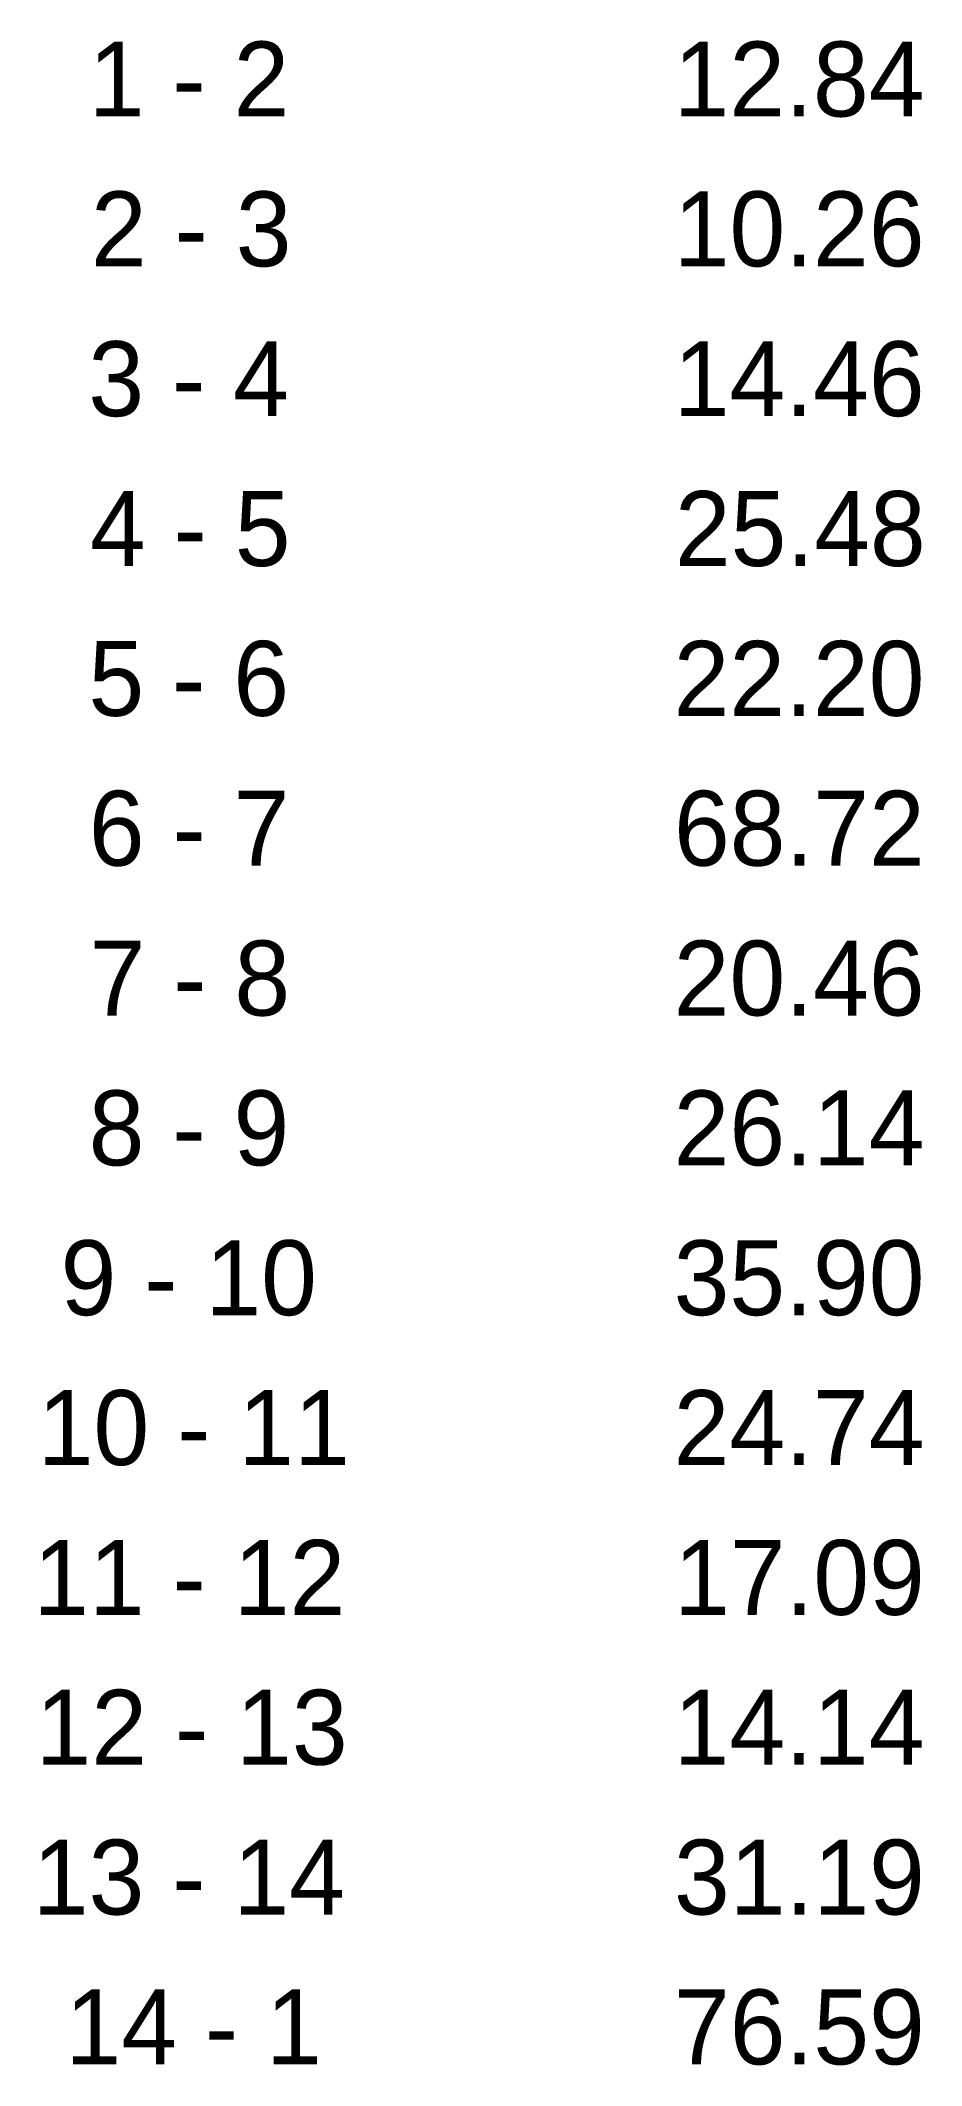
# Model space of a CAD drawing. Extents: x 531432 to 534943, y 1847285 to 1847920.
# Drawn here: x 531432.2 to 531502.7, y 1847284.8 to 1847446.9 of the extents above.
import ezdxf

# ---------------------------------------------------------------- set-up
doc = ezdxf.new("R2010")
doc.units = 0
doc.layers.add('Level 52', color=7, linetype='Continuous')

msp = doc.modelspace()

# ---------------------------------------------------------------- texts
at = {"layer": 'Level 52'}
for s, p in [('1 - 2', (531436.03, 1847440.86)), ('12.84', (531482.85, 1847440.86)), ('2 - 3', (531436.21, 1847428.86)), ('10.26', (531482.86, 1847428.86)), ('3 - 4', (531436, 1847416.86)), ('14.46', (531482.86, 1847416.86)), ('4 - 5', (531436.13, 1847404.86)), ('25.48', (531482.95, 1847404.86)), ('5 - 6', (531436.01, 1847392.86)), ('22.20', (531482.85, 1847392.86)), ('6 - 7', (531436.04, 1847380.86)), ('68.72', (531482.88, 1847380.86)), ('7 - 8', (531436.1, 1847368.86)), ('20.46', (531482.86, 1847368.86)), ('8 - 9', (531436.03, 1847356.86)), ('26.14', (531482.85, 1847356.86)), ('9 - 10', (531433.78, 1847344.86)), ('35.90', (531482.85, 1847344.86)), ('10 - 11', (531431.95, 1847332.86)), ('24.74', (531482.85, 1847332.86)), ('11 - 12', (531431.59, 1847320.86)), ('17.09', (531482.88, 1847320.86)), ('12 - 13', (531431.78, 1847308.86)), ('14.14', (531482.85, 1847308.86)), ('13 - 14', (531431.56, 1847296.86)), ('31.19', (531482.88, 1847296.86)), ('14 - 1', (531434.17, 1847284.86)), ('76.59', (531482.88, 1847284.86))]:
    msp.add_text(s, height=6, dxfattribs=at).set_placement(p)

doc.saveas('drawing.dxf')
